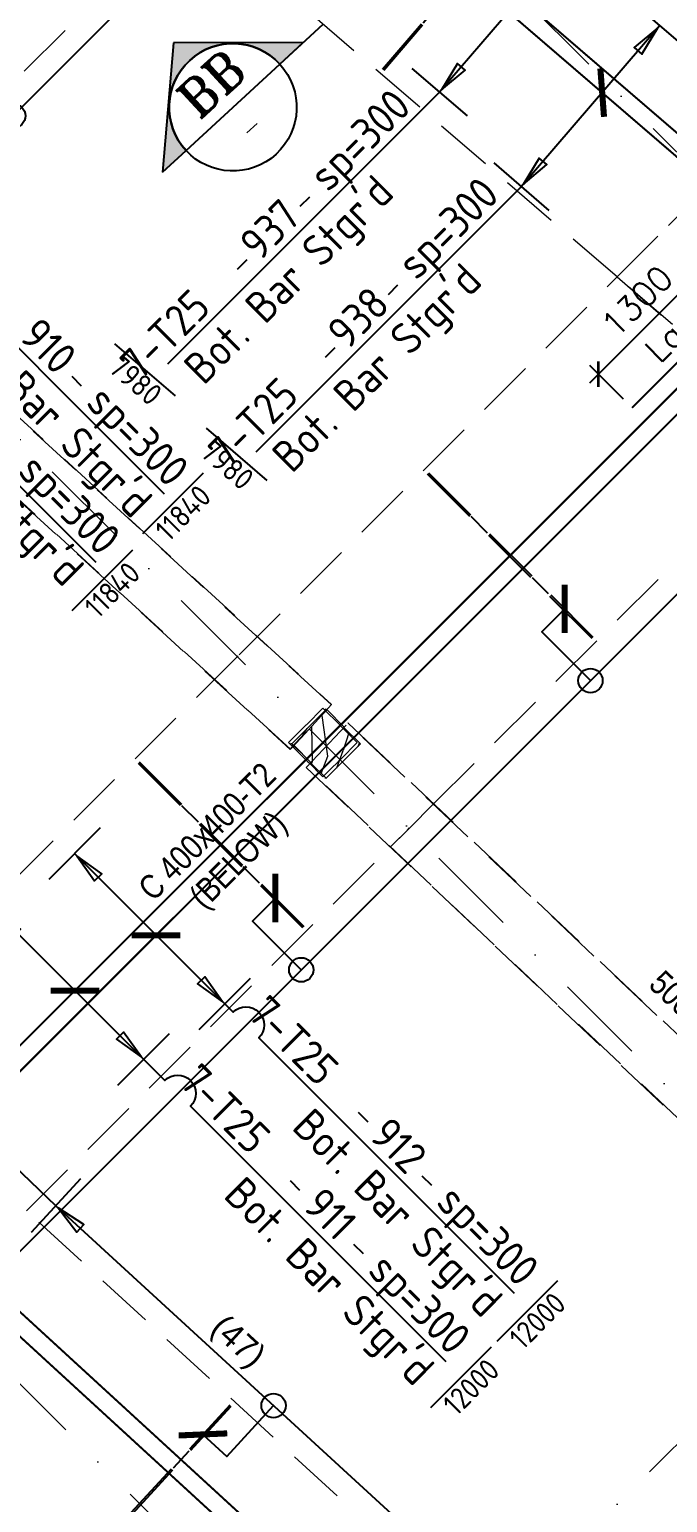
# Model space of a CAD drawing. Extents: x 660761725 to 1323371458, y 2734871439 to 5470067957.
# Drawn here: x 662209749 to 662215005, y 2735048426 to 2735060559 of the extents above; entities that cross this region are included whole.
import ezdxf
from ezdxf.enums import TextEntityAlignment as Align

# ---------------------------------------------------------------- set-up
doc = ezdxf.new("R2010")
doc.units = 0
for name, pattern in [('AXES', [1.95, 1.2, -0.25, 0.25, -0.25]), ('Hidden', [714.375, 476.25, -238.125]), ('sbp_axis_short', [10, 5, -2.5, 0, -2.5])]:
    doc.linetypes.add(name, pattern=pattern)
doc.layers.add('A-DETL', color=5, linetype='Continuous', lineweight=9, true_color=0x0000ff)
for name, color, linetype, lineweight in [('A-FLOR-PATT', 7, 'Continuous', 15), ('S-BEAM', 7, 'Continuous', 15), ('S-BEAM-IDEN', 2, 'Continuous', 9), ('S-COLS-IDEN', 7, 'Continuous', 9), ('S-GRID', 7, 'Continuous', 9)]:
    doc.layers.add(name, color=color, linetype=linetype, lineweight=lineweight)
for name, color, linetype in [('S-AXIS', 20, 'AXES'), ('S-DIMI', 100, 'Continuous'), ('S-RBAR-T12', 151, 'Continuous'), ('S-RBAR-T25', 51, 'Continuous'), ('S-RDIMO', 8, 'Continuous'), ('S-RSYMB', 7, 'Continuous'), ('S-SCEL-INDT', 222, 'Continuous'), ('S-SIMPLETEXT', 7, 'Continuous'), ('S-TXT', 3, 'Continuous')]:
    doc.layers.add(name, color=color, linetype=linetype)
doc.styles.add('Arial Narrow_1', font='ARIALN.TTF', dxfattribs={"height": 199.9999999999998})
doc.styles.add('ARMACAD', font='isocp.shx')
doc.styles.add('ROMANS', font='romans.shx')
doc.styles.add('ROMANT', font='romant')
doc.dimstyles.new('S-DIMI-100', dxfattribs={"dimscale": 100, "dimtxt": 2, "dimasz": 1.5, "dimexe": 1, "dimexo": 1, "dimgap": 1, "dimtad": 1, "dimdec": 0, "dimzin": 12, "dimdsep": 46, "dimtxsty": 'ROMANS', "dimblk": 'ARCHTICK', "dimcen": 0.09, "dimdle": 1, "dimclrd": 8, "dimclre": 8, "dimclrt": 4, "dimadec": 0, "dimazin": 3, "dimtfac": 1, "dimtdec": 0, "dimtix": 1, "dimtmove": 1, "dimatfit": 3, "dimtolj": 1, "dimtzin": 0, "dimarcsym": 0})
pattern_1 = [(74.99999999999999, (0, 0), (-153.3407249233896, 41.08752341002518), [])]

# ---------------------------------------------------------------- blocks, each defined once
blk = doc.blocks.new('I am… All Range.')
at = {"layer": 'S-GRID', "color": 8, "linetype": 'sbp_axis_short', "lineweight": 13, "ltscale": 150}
for p, q in [((662622712.44625, 2734514326.959595), (662688816.0170653, 2734580430.53041)), ((662627061.1529542, 2734509978.252891), (662693164.7237693, 2734576081.823706)), ((662652549.4973798, 2734565594.860479), (662675093.4908426, 2734543051.956323)), ((662638694.7375193, 2734563892.988339), (662667314.0845935, 2734535273.641264)), ((662648660.6112016, 2734561705.974301), (662671204.6017749, 2734539163.067255))]:
    blk.add_line(p, q, dxfattribs=at)
blk = doc.blocks.new('I am… Atomic.')
at = {"layer": 'A-FLOR-PATT', "transparency": 33554600}
h = blk.add_hatch(dxfattribs=at)
h.set_pattern_fill('ANSI31', color=8, scale=50, angle=30, style=0)
h.set_pattern_definition(pattern_1)
edge = h.paths.add_edge_path()
edge.add_line((662389967.6433319, 2734579123.010657), (662390007.8012236, 2734579503.468677))
edge.add_line((662342114.705975, 2734544592.546931), (662390007.8012234, 2734579503.468677))
edge.add_line((662363195.8073889, 2734559608.047176), (662389967.7690635, 2734579123.040917))
edge.add_line((662362417.6524743, 2734559040.823584), (662363719.8899552, 2734559990.06879))
edge.add_line((662346720.4841449, 2734547598.623516), (662362783.6519626, 2734559307.613063))
edge.add_line((662345821.5310795, 2734546943.346041), (662347578.010761, 2734548223.703842))
edge.add_line((662342292.6126368, 2734544370.997322), (662346307.4227723, 2734547297.529027))
edge.add_line((662325865.2845687, 2734528370.671522), (662342114.6925843, 2734544592.5523))
edge.add_line((662340490.7204528, 2734542572.157625), (662342149.9785906, 2734544228.604904))
edge.add_line((662339422.0417168, 2734541505.28928), (662341320.3495216, 2734543400.381265))
edge.add_line((662336597.6306283, 2734538685.662872), (662340136.8031961, 2734542218.839921))
edge.add_line((662332705.8949801, 2734534800.520002), (662336243.7133716, 2734538332.345168))
edge.add_line((662332253.0745114, 2734534348.466631), (662332782.9359009, 2734534877.430412))
edge.add_line((662326312.3910785, 2734528417.846987), (662332351.9776915, 2734534447.202265))
edge.add_line((662325865.2845687, 2734528370.671522), (662326312.3910785, 2734528417.846987))
h = blk.add_hatch(dxfattribs=at)
h.set_pattern_fill('ANSI31', color=8, scale=50, angle=30, style=0)
h.set_pattern_definition(pattern_1)
edge = h.paths.add_edge_path()
edge.add_line((662389967.6433319, 2734579123.010657), (662390007.8012236, 2734579503.468677))
edge.add_line((662390178.8400514, 2734578972.951882), (662393574.2351673, 2734576558.543434))
edge.add_line((662390389.9110394, 2734578822.862847), (662389967.7690635, 2734579123.040917))
edge.add_line((662401600.1085552, 2734571260.373601), (662390007.8012234, 2734579503.468677))
edge.add_line((662401045.2346829, 2734570742.112331), (662400996.5411683, 2734571280.666277))
edge.add_line((662400996.5411683, 2734571280.666277), (662391834.41239, 2734577795.702194))
edge.add_line((662401631.7932035, 2734570909.939), (662401600.1085552, 2734571260.373601))
edge.add_line((662398386.0115408, 2734568087.393885), (662401045.2346829, 2734570742.112331))
edge.add_line((662378065.801715, 2734545768.423274), (662383150.2610395, 2734551353.010825))
edge.add_line((662383150.2610395, 2734551353.010825), (662388234.7203641, 2734556937.598375))
edge.add_line((662388234.7203641, 2734556937.598375), (662393319.1796887, 2734562522.185926))
edge.add_line((662393319.1796887, 2734562522.185926), (662398403.6390133, 2734568106.773477))
edge.add_line((662377177.0145457, 2734544792.211362), (662378389.7704264, 2734546124.258873))
edge.add_line((662345219.5168241, 2734509691.243385), (662350637.7770958, 2734515642.46591))
edge.add_line((662350637.7770958, 2734515642.46591), (662356056.0373675, 2734521593.688435))
edge.add_line((662356056.0373675, 2734521593.688435), (662361474.2976393, 2734527544.91096))
edge.add_line((662361474.2976393, 2734527544.91096), (662366892.5579109, 2734533496.133485))
edge.add_line((662366892.5579109, 2734533496.133485), (662372310.8181826, 2734539447.35601))
edge.add_line((662372310.8181826, 2734539447.35601), (662377729.0784543, 2734545398.578536))
edge.add_line((662345267.5598451, 2734509156.384884), (662400082.3408674, 2734569362.972085))
edge.add_line((662401418.6805061, 2734570690.601139), (662400941.3227103, 2734570214.051982))
edge.add_line((662400082.3408674, 2734569362.972085), (662401631.7932035, 2734570909.939))
h = blk.add_hatch(dxfattribs=at)
h.set_pattern_fill('ANSI31', color=8, scale=50, angle=30, style=0)
h.set_pattern_definition(pattern_1)
edge = h.paths.add_edge_path()
edge.add_line((662345468.2720397, 2734510142.524049), (662345661.1307589, 2734509588.669044))
edge.add_line((662345219.5168241, 2734509691.243385), (662350637.7770958, 2734515642.46591))
edge.add_line((662350637.7770958, 2734515642.46591), (662356056.0373675, 2734521593.688435))
edge.add_line((662356056.0373675, 2734521593.688435), (662361474.2976393, 2734527544.91096))
edge.add_line((662361474.2976393, 2734527544.91096), (662366892.5579109, 2734533496.133485))
edge.add_line((662366892.5579109, 2734533496.133485), (662372310.8181826, 2734539447.35601))
edge.add_line((662372310.8181826, 2734539447.35601), (662377729.0784543, 2734545398.578536))
edge.add_line((662345267.5598451, 2734509156.384884), (662400082.3408674, 2734569362.972085))
h = blk.add_hatch(dxfattribs=at)
h.set_pattern_fill('ANSI31', color=8, scale=50, angle=30, style=0)
h.set_pattern_definition(pattern_1)
edge = h.paths.add_edge_path()
edge.add_line((662371926.8533133, 2734550966.182778), (662372065.7639297, 2734550827.036373))
edge.add_line((662372474.407901, 2734550978.925), (662372338.192333, 2734551115.137327))
edge.add_line((662372191.5936273, 2734550696.142808), (662372474.407901, 2734550978.925))
edge.add_line((662372063.3210325, 2734550824.412352), (662372191.5936273, 2734550696.142808))
edge.add_line((662372340.6352302, 2734551117.761348), (662372200.1315907, 2734551258.503481))
edge.add_line((662372191.2792495, 2734551262.050243), (662371908.4532987, 2734550979.27273))
edge.add_line((662371908.4532987, 2734550979.27273), (662371924.2957666, 2734550963.430622))
edge.add_line((662372195.093523, 2734551258.236056), (662372191.2792495, 2734551262.050243))
edge.add_line((662372196.6414944, 2734551259.901816), (662372200.1315907, 2734551258.503481))
at = {"layer": 'S-BEAM', "lineweight": 5}
blk.add_hatch(color=8, dxfattribs=at).paths.add_polyline_path([(662371899.9704006, 2734550943.067712), (662371903.0676237, 2734550940.222703), (662372018.2211616, 2734551065.585221), (662372015.1426367, 2734551068.450587)])
at = {"layer": 'A-DETL', "color": 8, "linetype": 'Hidden', "lineweight": 9}
for p, q in [((662372234.2539611, 2734551300.868278), (662363186.6305295, 2734559611.723959)), ((662363195.8073889, 2734559608.047176), (662372236.6545292, 2734551303.448162)), ((662362774.8606566, 2734559311.135371), (662371896.0618048, 2734550932.693568)), ((662371898.3623265, 2734550935.165932), (662362783.6519626, 2734559307.613063)), ((662372191.2792495, 2734551262.050243), (662371908.4532987, 2734550979.27273)), ((662372236.6545292, 2734551303.448162), (662372018.2032822, 2734551065.630939)), ((662372200.1315907, 2734551258.503481), (662372142.4836847, 2734551200.85562)), ((662372179.5217801, 2734551266.760969), (662372191.2792495, 2734551262.050243)), ((662372195.093523, 2734551258.236056), (662372191.2792495, 2734551262.050243)), ((662372196.6414944, 2734551259.901816), (662372200.1315907, 2734551258.503481)), ((662372340.6352302, 2734551117.761348), (662372200.1315907, 2734551258.503481)), ((662372234.2539611, 2734551300.868278), (662372236.6545292, 2734551303.448162)), ((662372028.8346336, 2734550787.97891), (662372372.3963819, 2734551151.358075)), ((662372372.3963819, 2734551151.358075), (662372369.9076654, 2734551148.681896)), ((662378030.5586636, 2734545796.742826), (662372369.9076654, 2734551148.681896)), ((662372372.3963819, 2734551151.358075), (662378065.801715, 2734545768.423274)), ((662372474.407901, 2734550978.925), (662372338.192333, 2734551115.137327)), ((662371898.3623265, 2734550935.165932), (662371896.0618048, 2734550932.693568)), ((662371896.1512362, 2734550932.790927), (662371898.316561, 2734550935.14822)), ((662371896.3878713, 2734550984.106842), (662371908.4532987, 2734550979.27273)), ((662371903.0206445, 2734550940.237216), (662371898.3623265, 2734550935.165932)), ((662371908.4532987, 2734550979.27273), (662371924.2957666, 2734550963.430622)), ((662371926.8533133, 2734550966.182778), (662372065.7639297, 2734550827.036373)), ((662372191.5936273, 2734550696.142808), (662372474.407901, 2734550978.925)), ((662372474.407901, 2734550978.925), (662372462.6443737, 2734550983.638153)), ((662372026.4536644, 2734550785.418594), (662372028.8346336, 2734550787.97891)), ((662372028.8286595, 2734550787.930572), (662372026.4536644, 2734550785.418594)), ((662372026.4536644, 2734550785.418594), (662377695.3699126, 2734545425.665033)), ((662377729.0784543, 2734545398.578536), (662372028.8346336, 2734550787.97891)), ((662372063.3210325, 2734550824.412352), (662372191.5936273, 2734550696.142808)), ((662372179.5104647, 2734550700.984025), (662372191.5936273, 2734550696.142808))]:
    blk.add_line(p, q, dxfattribs=at)
at = {"layer": 'S-BEAM', "color": 8, "lineweight": 13}
for p, q in [((662372015.1426367, 2734551068.450587), (662371899.9704006, 2734550943.067712)), ((662371903.0676237, 2734550940.222703), (662372018.2211616, 2734551065.585221)), ((662372018.2211616, 2734551065.585221), (662372015.1426367, 2734551068.450587)), ((662371903.0335582, 2734550940.186093), (662371899.9363295, 2734550943.031096)), ((662371903.0676237, 2734550940.222703), (662371899.9704006, 2734550943.067712))]:
    blk.add_line(p, q, dxfattribs=at)
at = {"layer": 'S-BEAM-IDEN', "color": 8, "insert": (662374974.9249395, 2734549129.078041), "char_height": 199.9999999999999, "width": 1539.239999999999, "attachment_point": 1, "rotation": 316.6069394098365, "style": 'Arial Narrow_1'}
blk.add_mtext('500x600-T1', dxfattribs=at)
at = {"layer": 'S-COLS-IDEN', "color": 8, "char_height": 199.9999999999998, "attachment_point": 1, "rotation": 44.99999999999995, "style": 'Arial Narrow_1'}
for s, insert, width in [('C 400x400-T2', (662370625.8973659, 2734549815.668537), 1819.830624999998), ('(BELOW)', (662371046.8468715, 2734549750.187503), 1218.564999999999)]:
    blk.add_mtext(s, dxfattribs=dict(at, insert=insert, width=width))
blk = doc.blocks.new('I am… Domination.')
at = {"layer": 'S-RDIMO', "color": 9, "linetype": 'Hidden', "lineweight": 9}
for p, q in [((662371051.4272072, 2734557866.025673), (662367986.7881278, 2734554801.386594)), ((662374586.8444908, 2734554825.211025), (662371051.4272072, 2734557866.025673)), ((662375348.4706345, 2734555586.97622), (662371459.5806345, 2734551697.37622)), ((662374586.8444908, 2734554825.211025), (662375317.5728953, 2734555556.072839)), ((662375043.3919421, 2734554432.534272), (662374586.8444908, 2734554825.211025)), ((662374586.8444908, 2734554825.211025), (662375043.3919421, 2734554432.534272)), ((662373072.6711861, 2734550482.075944), (662376094.9788437, 2734553504.935389)), ((662371459.7096415, 2734551697.505227), (662367570.6796415, 2734547809.185226)), ((662371393.2117946, 2734551631.01952), (662371269.0316995, 2734551506.862096)), ((662371459.5806345, 2734551697.376243), (662371393.2117946, 2734551631.01952)), ((662371459.709618, 2734551697.505227), (662371465.5423905, 2734551703.339064)), ((662371464.527476, 2734551702.322182), (662371459.7096415, 2734551697.505227)), ((662371464.527476, 2734551702.322182), (662371459.7096415, 2734551697.505227)), ((662372165.0225022, 2734551272.998089), (662372029.3854641, 2734551137.361052)), ((662372308.2368668, 2734551129.783725), (662372165.0225022, 2734551272.998089)), ((662372024.5421969, 2734551132.517784), (662371978.4040389, 2734551086.379626)), ((662372029.3854641, 2734551137.361052), (662372024.5680693, 2734551132.543657)), ((662372301.7117053, 2734551136.308887), (662372308.2368668, 2734551129.783725)), ((662372318.6679983, 2734551119.352593), (662372301.7117053, 2734551136.308887)), ((662372318.6679983, 2734551119.352593), (662372325.1937625, 2734551112.826829)), ((662371978.4040389, 2734551086.379626), (662371882.1797897, 2734550990.155377)), ((662372447.8652147, 2734550990.155377), (662372325.1937625, 2734551112.826829)), ((662371882.1797897, 2734550990.155377), (662372018.2502942, 2734550854.084873)), ((662372312.2023556, 2734550854.492518), (662372447.8652147, 2734550990.155377)), ((662372018.3284941, 2734550854.006673), (662372031.103918, 2734550841.231249)), ((662372031.2167306, 2734550841.118436), (662372043.9872819, 2734550828.347885)), ((662372043.9872819, 2734550828.347885), (662372050.2858459, 2734550822.049321)), ((662372050.2858459, 2734550822.049321), (662372156.9922459, 2734550715.342921)), ((662372165.2053506, 2734550707.495513), (662372247.3724332, 2734550789.662596)), ((662372247.3724332, 2734550789.662596), (662372273.242599, 2734550815.532762)), ((662372273.6122594, 2734550815.902422), (662372307.3849609, 2734550849.675123)), ((662372307.4107265, 2734550849.700889), (662372312.2023556, 2734550854.492518)), ((662372156.9922459, 2734550715.342921), (662372165.0225022, 2734550707.312665)), ((662372156.9922459, 2734550715.342921), (662372165.0225022, 2734550707.312665)), ((662372165.0225022, 2734550707.312665), (662372156.9922459, 2734550715.342921)), ((662372165.0225022, 2734550707.312665), (662372156.9922459, 2734550715.342921)), ((662372165.0225022, 2734550707.312665), (662372156.9922459, 2734550715.342921)), ((662372156.9922459, 2734550715.342921), (662372165.0225022, 2734550707.312665)), ((662372879.8850325, 2734550289.254593), (662373072.6711861, 2734550482.075944)), ((662372860.5717402, 2734550269.942626), (662372718.9828213, 2734550128.379557)), ((662372744.5524119, 2734550153.944479), (662372860.5717402, 2734550269.942626)), ((662372860.5717402, 2734550269.942626), (662372878.6119279, 2734550287.97952)), ((662372873.7940934, 2734550283.162566), (662372860.5717402, 2734550269.942626)), ((662372873.7940934, 2734550283.162566), (662372878.6119279, 2734550287.97952)), ((662372879.8850325, 2734550289.254593), (662372873.9232767, 2734550283.291749)), ((662372718.9828213, 2734550128.379557), (662372744.3890547, 2734550153.781152)), ((662369723.5367702, 2734547133.480369), (662372718.9828213, 2734550128.379557)), ((662374914.0654697, 2734542370.519825), (662369723.5367702, 2734547133.480369))]:
    blk.add_line(p, q, dxfattribs=at)
blk = doc.blocks.new('_ARCHTICK')
at = {"color": 0, "linetype": 'ByBlock', "const_width": 0.15}
blk.add_lwpolyline([(-0.5, -0.5), (0.5, 0.5)], dxfattribs=at)
blk = doc.blocks.new('*D711')
at = {"layer": 'S-DIMI', "color": 8, "lineweight": -2, "transparency": 16777216}
for p, q in [((662214364.2378317, 2735057649.627625), (662215424.8688444, 2735058710.329083)), ((662215561.1248591, 2735058432.665457), (662215283.4474883, 2735058710.324387)), ((662214641.9105064, 2735057513.390052), (662214364.2331355, 2735057791.048981))]:
    blk.add_line(p, q, dxfattribs=at)
at = {"layer": 'S-DIMI', "color": 8, "lineweight": -2, "transparency": 16777216, "xscale": 150, "yscale": 150, "zscale": 150}
for p, rotation in [((662215354.1605145, 2735058639.616056), 45.00190267468847), ((662214434.9461616, 2735057720.340652), 225.0019026746884)]:
    blk.add_blockref('_ARCHTICK', p, dxfattribs=dict(at, rotation=rotation))
at = {"layer": 'S-DIMI', "color": 4, "transparency": 16777216, "char_height": 200, "attachment_point": 5, "rotation": 45.00190267468847, "style": 'ROMANS'}
for s, insert in [('\\A1;1300', (662214753.1272856, 2735058321.395014)), ('\\A1;Lap', (662215059.5503994, 2735058014.99225))]:
    blk.add_mtext(s, dxfattribs=dict(at, insert=insert))
blk = doc.blocks.new('cadf_10')
at = {"color": 1}
for p, q in [((-4.158496580606208, 1.201089783226742), (-5.644468778018359, 1.201089783226742)), ((4.158496580606207, 1.201089783226742), (5.644468778018359, 1.201089783226742))]:
    blk.add_line(p, q, dxfattribs=at)
at = {"style": 'ARMACAD'}
for tag, p in [('$COM1', (-10.93526643674234, 2.542619974829577)), ('$COM2', (-9.757982686735758, -5.302973364669228))]:
    blk.add_attdef(tag, text='', height=3.5, dxfattribs=at).set_placement(p, align=Align.BOTTOM_RIGHT)
at = {"color": 1, "style": 'ARMACAD'}
blk.add_attdef('$NUM', text='', height=3.5, dxfattribs=at).set_placement((0, 0), align=Align.CENTER)
blk = doc.blocks.new('CADF_02')
at = {"color": 0}
blk.add_lwpolyline([(0, 0), (2.5, -0.4166666679084301), (2.5, 0.4166666679084301)], close=True, dxfattribs=at)
blk = doc.blocks.new('cadf_03')
at = {"color": 8}
blk.add_lwpolyline([(-3.725290298461914e-09, 2.99999999627471), (3.725290298461914e-09, -3.000000007450581)], dxfattribs=at)
blk.add_blockref('CADF_02', (0.2513523101806641, 0), dxfattribs=at)
blk = doc.blocks.new('cadf_04')
at = {"color": 8, "const_width": 0.5000000000000002}
blk.add_lwpolyline([(1.414213560521603, 1.414213564246893), (-1.414213556796312, -1.414213556796312)], dxfattribs=at)
blk = doc.blocks.new('*U935', base_point=(662208281.9913783, 2735054044.444433))
at = {"layer": 'S-RSYMB'}
blk.add_lwpolyline([(662208281.9913783, 2735053856.931979), (662208656.9913778, 2735054231.956886)], dxfattribs=at)
at = {"layer": 'S-RSYMB', "style": 'ARMACAD'}
blk.add_attdef('D0', text='', height=134.9999998139997, rotation=45.00190268928483, dxfattribs=at).set_placement((662208530.4813632, 2735053983.458498), align=Align.MIDDLE_CENTER)
blk = doc.blocks.new('*U936', base_point=(662208844.9656286, 2735054607.416626))
at = {"layer": 'S-RSYMB'}
blk.add_lwpolyline([(662208844.9656286, 2735054419.904173), (662209219.9656281, 2735054794.92908)], dxfattribs=at)
at = {"layer": 'S-RSYMB', "style": 'ARMACAD'}
blk.add_attdef('D0', text='', height=134.9999998139997, rotation=45.00190269254797, dxfattribs=at).set_placement((662209093.4556135, 2735054546.430692), align=Align.MIDDLE_CENTER)
blk = doc.blocks.new('*U947', base_point=(662212667.7048523, 2735048862.759686))
at = {"layer": 'S-RSYMB'}
blk.add_lwpolyline([(662212667.7048523, 2735048675.263574), (662213042.7048519, 2735049050.255798)], dxfattribs=at)
at = {"layer": 'S-RSYMB', "style": 'ARMACAD'}
blk.add_attdef('D0', text='', height=134.9999998139997, rotation=44.99940605847645, dxfattribs=at).set_placement((662212916.1921797, 2735048801.771094), align=Align.MIDDLE_CENTER)
blk = doc.blocks.new('*U948', base_point=(662213230.3223505, 2735049425.327942))
at = {"layer": 'S-RSYMB'}
blk.add_lwpolyline([(662213230.3223505, 2735049237.83183), (662213605.32235, 2735049612.824054)], dxfattribs=at)
at = {"layer": 'S-RSYMB', "style": 'ARMACAD'}
blk.add_attdef('D0', text='', height=134.9999998139997, rotation=44.99940605847648, dxfattribs=at).set_placement((662213478.8096778, 2735049364.33935), align=Align.MIDDLE_CENTER)
blk = doc.blocks.new('*U977')
at = {"layer": 'S-RBAR-T12'}
for p, q in [((531273.8280999812, -146808.6436227842), (531273.8280999812, -146317.7172823972)), ((531287.8280999812, -146808.6436227842), (531287.8280999812, -146317.7172823972)), ((531273.8231597098, -147520.9570688887), (531273.8231597098, -147030.0307285018)), ((531287.8231597098, -147520.9570688887), (531287.8231597098, -147030.0307285018)), ((531273.8179631385, -148233.2705906912), (531273.8179631385, -147742.3442503042)), ((531287.8179631385, -148233.2705906912), (531287.8179631385, -147742.3442503042))]:
    blk.add_line(p, q, dxfattribs=at)
at = {"layer": 'S-RDIMO'}
for points in [[(531273.8280999812, -146647.1694415276), (531541.567813102, -146647.1694415276), (531541.567813102, -146079.165629837)], [(531280.8280999812, -146827.3762484272), (531280.8178479823, -147016.6528988311)], [(531280.8231597098, -147537.3368043111), (531280.8231597098, -147728.7107175896)]]:
    blk.add_lwpolyline(points, dxfattribs=at)
blk.add_circle((531541.567813102, -146079.165629837), 100, dxfattribs=at)
at = {"layer": 'S-RDIMO', "xscale": -100, "yscale": 100, "zscale": 100, "rotation": 90}
blk.add_blockref('cadf_04', (531273.8280999812, -146647.1694415276), dxfattribs=at)
blk = doc.blocks.new('*U994', base_point=(662209830.7968792, 2735058837.35515))
at = {"layer": 'S-RSYMB'}
blk.add_lwpolyline([(662209830.7968792, 2735059052.380309), (662210330.7968792, 2735058622.329992)], dxfattribs=at)
at = {"layer": 'S-RSYMB', "style": 'ARMACAD'}
blk.add_attdef('D0', text='', height=180, rotation=319.3011546114935, dxfattribs=at).set_placement((662210005.8073196, 2735058750.168191), align=Align.MIDDLE_CENTER)
blk = doc.blocks.new('*U995', base_point=(662211419.0592957, 2735056988.991481))
at = {"layer": 'S-RSYMB'}
blk.add_lwpolyline([(662211419.0592957, 2735057204.01664), (662211919.0592957, 2735056773.966322)], dxfattribs=at)
at = {"layer": 'S-RSYMB', "style": 'ARMACAD'}
blk.add_attdef('D0', text='', height=180, rotation=319.3011546136519, dxfattribs=at).set_placement((662211594.0697361, 2735056901.804522), align=Align.MIDDLE_CENTER)
blk = doc.blocks.new('*U1143')
at = {"layer": 'S-SCEL-INDT'}
h = blk.add_hatch(color=256, dxfattribs=at)
edge = h.paths.add_edge_path()
edge.add_line((7.000001906104444, 2.263283386128023e-05), (10.50000190576247, 3.394924715394154e-05))
edge.add_line((10.50000190576247, 3.394924715394154e-05), (-2.921335544670001e-05, 9.624999999075953))
edge.add_line((-2.921335544670001e-05, 9.624999999075953), (-10.49999809220753, -3.394923260202631e-05))
edge.add_line((-10.49999809220753, -3.394923260202631e-05), (-6.999998092549504, -2.263281203340739e-05))
edge.add_arc((1.90677747013979e-06, 1.091277068709939e-11), 6.999999999363562, 0.00018525217620890544, 180.0001852521762, ccw=False)
at = {"layer": 'S-SCEL-INDT', "color": 2, "linetype": 'Continuous'}
blk.add_line((-6.999999999228748, 4.272327350918204e-05), (6.999999999228748, -4.272327350918204e-05), dxfattribs=at)
at = {"layer": 'S-SCEL-INDT'}
blk.add_line((13.40845287412958, 4.901550710201263e-05), (7.000001906104444, 2.263283386128023e-05), dxfattribs=at)
blk.add_lwpolyline([(7.000001906104444, 2.263283386128023e-05), (10.50000190576247, 3.394924715394154e-05), (-2.921335544670001e-05, 9.624999999075953), (-10.49999809220753, -3.394923260202631e-05), (-6.999998092549504, -2.263281203340739e-05, -0.9999999999999999)], format="xyb", close=True, dxfattribs=at)
for centre, radius in [((0, 0), 6.999999999370188), ((0, -1.906788384076208e-06), 6.99999999936)]:
    blk.add_circle(centre, radius, dxfattribs=at)
at = {"layer": 'S-SCEL-INDT', "linetype": 'Continuous', "style": 'ROMANT', "flags": 8}
for rotation, p in [(359.9998251523294, (-9.533905540592968e-07, 3.499999999687137)), (0.0001748476705820678, (9.533905540592968e-07, 3.499943417606119))]:
    blk.add_attdef('01', text='', height=4, rotation=rotation, dxfattribs=at).set_placement(p, align=Align.MIDDLE_CENTER)
at = {"layer": 'S-SCEL-INDT', "color": 3, "linetype": 'Continuous', "style": 'ROMANS', "flags": 8}
for rotation, p in [(359.9998251523294, (0, -2.974065839854546)), (0.0001748476705820678, (0, -2.97412474701559))]:
    blk.add_attdef('-', text='', height=2, rotation=rotation, dxfattribs=at).set_placement(p, align=Align.MIDDLE_CENTER)
blk = doc.blocks.new('Fischl von Luftschloss Narfidort')
at = {"layer": 'S-TXT', "color": 134}
ref = blk.add_blockref('*U1143', (662065147.9152193, 2735059918.254736), dxfattribs=dict(at, xscale=75.00000015764475, yscale=75, zscale=75.00000000000003, rotation=42.6238923469754))
ref.add_attrib('-', '-', dxfattribs={"layer": 'S-SCEL-INDT', "color": 3, "linetype": 'Continuous', "height": 150, "rotation": 42.62406644118765, "style": 'ROMANS', "oblique": 359.9999999999993, "width": 1.00000000210193}).set_placement((662065298.9671926, 2735059754.124368), align=Align.MIDDLE_CENTER)
ref.add_attrib('01', 'BB', dxfattribs={"layer": 'S-SCEL-INDT', "linetype": 'Continuous', "height": 299.9999999999999, "rotation": 42.62406644118765, "style": 'ROMANT', "oblique": 359.9999999999993, "width": 1.00000000210193}).set_placement((662064970.1576433, 2735060111.403038), align=Align.MIDDLE_CENTER)

msp = doc.modelspace()

# ---------------------------------------------------------------- linework, layer by layer
at = {"layer": 'S-RBAR-T25', "const_width": 16}
for points in [[(662214712.531, 2735057442.786384), (662223197.9003335, 2735065927.979796)], [(662209937.2181233, 2735064132.221483), (662215986.8215313, 2735058928.953753)], [(662211276.4285002, 2735062782.5151), (662217325.1072571, 2735057580.042664)], [(662208702.0565981, 2735051008.176922), (662217187.4259326, 2735059493.370336)], [(662207252.4748986, 2735049770.755111), (662215737.8442327, 2735058255.948524)]]:
    msp.add_lwpolyline(points, dxfattribs=at)
for points in [[(662207347.6606046, 2735052128.648826), (662214698.5621014, 2735045383.275551, 0.4142135623730951), (662214825.3708242, 2735045388.722824), (662214977.8332585, 2735045554.871722)], [(662208642.7087052, 2735050736.697455), (662214597.5782113, 2735045272.358473, 0.4142135623730951), (662214724.3869342, 2735045277.805746), (662214876.8493685, 2735045443.954643)]]:
    msp.add_lwpolyline(points, format="xyb", dxfattribs=at)
at = {"layer": 'S-RDIMO'}
for p, q in [((662227675.5780106, 2735077910.360334), (662194246.0938246, 2735044478.655753)), ((662214267.1606792, 2735061369.326276), (662213125.6891674, 2735060042.189117)), ((662214941.6556777, 2735060591.342011), (662213800.1841658, 2735059264.204853)), ((662210120.4438962, 2735053770.910251), (662211358.2168528, 2735052533.111631)), ((662209451.74969, 2735053314.41909), (662210689.5229726, 2735052076.620145)), ((662208378.4858285, 2735052386.571739), (662209966.2123276, 2735050870.374758)), ((662209966.2123276, 2735050870.374758), (662214949.3269765, 2735046297.742599))]:
    msp.add_line(p, q, dxfattribs=at)
for points in [[(662229150.041131, 2735069977.496277), (662198952.6347035, 2735039778.08413)], [(662213125.6891685, 2735060042.189116), (662210887.2487143, 2735057803.600094)], [(662213800.1841658, 2735059264.204853), (662211613.5107273, 2735057077.386281)]]:
    msp.add_lwpolyline(points, dxfattribs=at)
for points in [[(662208506.3546932, 2735059086.500113), (662208573.6010076, 2735059019.253652, -1), (662208785.7328106, 2735058807.121386), (662210858.5607064, 2735056734.28897)], [(662207837.3634919, 2735058629.545258), (662208010.6465541, 2735058456.261807, -1), (662208222.7783505, 2735058244.129535), (662210295.5864561, 2735056171.316777)], [(662211358.2168528, 2735052533.111631), (662211426.4556073, 2735052464.872628, -1), (662211638.587254, 2735052252.740206), (662213742.0691793, 2735050149.250594)], [(662210689.5229726, 2735052076.620145), (662210863.8814135, 2735051902.261067, -1), (662211076.0130602, 2735051690.128645), (662213179.4516811, 2735049586.682338)]]:
    msp.add_lwpolyline(points, format="xyb", dxfattribs=at)

# ---------------------------------------------------------------- block references
at = {"layer": 'S-AXIS'}
for name, p in [('I am… All Range.', (-447209.0655677319, 503695.4297404289)), ('I am… Atomic.', (-159998.4460368156, 503695.4297404289)), ('I am… Domination.', (-159998.4460366964, 503695.4297404289)), ('Fischl von Luftschloss Narfidort', (146277.1164488792, 0))]:
    msp.add_blockref(name, p, dxfattribs=at)
at = {"layer": 'S-DIMI'}
for p, rotation in [((661906488.7145412, 2735519020.876338), 319.3067569466608), ((662688730.3131518, 2735332473.836711), 225.0075101404571), ((662693510.9082779, 2735327775.274329), 225.0019077205765), ((662691128.7942204, 2735325393.002176), 225.0019077205764), ((661918838.3778163, 2735516207.128852), 317.4653232955147)]:
    msp.add_blockref('*U977', p, dxfattribs=dict(at, rotation=rotation))
at = {"layer": 'S-RDIMO'}
for name, p, xscale, yscale, zscale, rotation in [('cadf_03', (662214941.6556777, 2735060591.342011), 100, 100, 100, 229.3011546133768), ('cadf_03', (662213125.6891674, 2735060042.189117), 100.0000000000001, 100.0000000000001, 100.0000000000001, 49.30115462355403), ('cadf_04', (662214466.417204, 2735060038.803792), 100, 100, 100, 229.3011546222513), ('cadf_03', (662213800.1841658, 2735059264.204853), 100, 100, 100, 49.30115461337674), ('cadf_03', (662210120.4438962, 2735053770.910251), 99.99999989552542, 100, 100, 314.9994060951009), ('cadf_03', (662209451.74969, 2735053314.41909), 99.99999989552542, 100, 100, 314.9994060951009), ('cadf_04', (662210792.4613198, 2735053098.869656), 99.99999989552542, 100, 100, 314.9994060951009), ('cadf_04', (662210123.7674396, 2735052642.37817), 99.99999989552542, 100, 100, 314.9994060951009), ('cadf_03', (662211358.2168528, 2735052533.111631), 99.99999989552542, 100, 100, 134.9994060951009), ('cadf_03', (662210689.5229726, 2735052076.620145), 99.99999989552542, 100, 100, 134.9994060951009), ('cadf_03', (662209966.2123276, 2735050870.374758), 100, 100, 100, 317.4597202601289)]:
    msp.add_blockref(name, p, dxfattribs=dict(at, xscale=xscale, yscale=yscale, zscale=zscale, rotation=rotation))
at = {"layer": 'S-RSYMB'}
for name, p in [('*U994', (662210448.7614433, 2735057756.161283)), ('*U995', (662211204.7209554, 2735057059.646941))]:
    msp.add_blockref(name, p, dxfattribs=at).add_auto_attribs({'D0': '7980'})
at = {"layer": 'S-RSYMB', "xscale": 1.333000004291534, "yscale": 1.33299994468689, "zscale": 1.333}
for name, p, values in [('*U936', (662210683.3855855, 2735056658.146695), {'D0': '11840'}), ('*U935', (662210100.3300378, 2735056024.117435), {'D0': '11840'}), ('*U948', (662213602.0578176, 2735050004.531672), {'D0': '12000'}), ('*U947', (662213055.7286881, 2735049458.281698), {'D0': '12000'})]:
    msp.add_blockref(name, p, dxfattribs=at).add_auto_attribs(values)
at = {"layer": 'S-SIMPLETEXT'}
ref = msp.add_blockref('cadf_10', (662211822.7899671, 2735058818.755593), dxfattribs=dict(at, xscale=75.00000002213115, yscale=75, zscale=75, rotation=45.0019013456975))
ref.add_attrib('$NUM', '937', dxfattribs={"color": 1, "height": 262.5, "rotation": 45.0019028911715, "style": 'ARMACAD', "flags": 2}).set_placement((662211822.7899671, 2735058818.755593), align=Align.CENTER)
ref.add_attrib('$COM1', '7-T25         sp=300', dxfattribs={"height": 262.5, "rotation": 45.0019028911715, "style": 'ARMACAD', "flags": 2}).set_placement((662212908.3468217, 2735059904.384497), align=Align.RIGHT)
ref = msp.add_blockref('cadf_10', (662212549.05198, 2735058092.54178), dxfattribs=dict(at, xscale=75.00000002213115, yscale=75, zscale=75, rotation=45.0019013456975))
ref.add_attrib('$NUM', '938', dxfattribs={"color": 1, "height": 262.5, "rotation": 45.0019028911715, "style": 'ARMACAD', "flags": 2}).set_placement((662212549.05198, 2735058092.54178), align=Align.CENTER)
ref.add_attrib('$COM1', '7-T25         sp=300', dxfattribs={"height": 262.5, "rotation": 45.0019028911715, "style": 'ARMACAD', "flags": 2}).set_placement((662213634.6088345, 2735059178.170685), align=Align.RIGHT)
ref = msp.add_blockref('cadf_10', (662209812.7446389, 2735057859.658517), dxfattribs=dict(at, xscale=74.99999989666652, yscale=75, zscale=75, rotation=314.9998953570831))
ref.add_attrib('$NUM', '910', dxfattribs={"color": 1, "height": 262.5, "rotation": 314.9998969669697, "style": 'ARMACAD', "flags": 2}).set_placement((662209812.7446389, 2735057859.658517), align=Align.CENTER)
ref.add_attrib('$COM1', '7-T25         sp=300', dxfattribs={"height": 262.5, "rotation": 314.9998969669697, "style": 'ARMACAD', "flags": 2}).set_placement((662210898.3355355, 2735056774.063654), align=Align.RIGHT)
ref = msp.add_blockref('cadf_10', (662209249.7703886, 2735057296.686324), dxfattribs=dict(at, xscale=74.99999989666652, yscale=75, zscale=75, rotation=314.9998953570831))
ref.add_attrib('$NUM', '909', dxfattribs={"color": 1, "height": 262.5, "rotation": 314.9998969669697, "style": 'ARMACAD', "flags": 2}).set_placement((662209249.7703886, 2735057296.686324), align=Align.CENTER)
ref.add_attrib('$COM1', '7-T25         sp=300', dxfattribs={"height": 262.5, "rotation": 314.9998969669697, "style": 'ARMACAD', "flags": 2}).set_placement((662210335.3612852, 2735056211.091461), align=Align.RIGHT)
ref = msp.add_blockref('cadf_10', (662212696.2531117, 2735051274.620142), dxfattribs=dict(at, xscale=74.99999989666651, yscale=75, zscale=75, rotation=314.9998953570831))
ref.add_attrib('$NUM', '912', dxfattribs={"color": 1, "height": 262.5, "rotation": 314.9998969669697, "style": 'ARMACAD', "flags": 2}).set_placement((662212696.2531117, 2735051274.620142), align=Align.CENTER)
ref.add_attrib('$COM1', '7-T25         sp=300', dxfattribs={"height": 262.5, "rotation": 314.9998969669697, "style": 'ARMACAD', "flags": 2}).set_placement((662213781.8440084, 2735050189.025278), align=Align.RIGHT)
ref = msp.add_blockref('cadf_10', (662212133.6356137, 2735050712.051886), dxfattribs=dict(at, xscale=74.99999989666651, yscale=75, zscale=75, rotation=314.9998953570831))
ref.add_attrib('$NUM', '911', dxfattribs={"color": 1, "height": 262.5, "rotation": 314.9998969669697, "style": 'ARMACAD', "flags": 2}).set_placement((662212133.6356137, 2735050712.051886), align=Align.CENTER)
ref.add_attrib('$COM1', '7-T25         sp=300', dxfattribs={"height": 262.5, "rotation": 314.9998969669697, "style": 'ARMACAD', "flags": 2}).set_placement((662213219.2265103, 2735049626.457022), align=Align.RIGHT)

# ---------------------------------------------------------------- texts
at = {"layer": 'S-RDIMO'}
msp.add_text('(47)', height=200, rotation=317.4597202601289, dxfattribs=at).set_placement((662211231.0654298, 2735049845.435164))
at = {"layer": 'S-SIMPLETEXT', "style": 'ARMACAD'}
for height, rotation, p in [(262.5, 44.83402702431418, (662212767.2998554, 2735059195.54129)), (262.5, 44.83402702431418, (662213493.5618681, 2735058469.327477)), (262.4999999999999, 315.1677672917139, (662210598.296432, 2735056516.359852)), (262.4999999999999, 315.1677672917139, (662210035.3221818, 2735055953.387659)), (262.4999999999999, 315.1677672917139, (662213483.1846572, 2735049932.701223)), (262.4999999999999, 315.1677672917139, (662212920.567159, 2735049370.132967))]:
    msp.add_text("Bot. Bar Stgr'd", height=height, rotation=rotation, dxfattribs=at).set_placement(p, align=Align.RIGHT)

# ---------------------------------------------------------------- dimensions: what is measured, and where the dimension line sits
at = {"layer": 'S-DIMI'}
dim = msp.add_linear_dim(base=(662215354.1605145, 2735058639.616056), p1=(662214712.6235327, 2735057442.681722), p2=(662215631.8378854, 2735058361.957127), angle=45.00190267497241, text='<>\\XLap', dimstyle='S-DIMI-100', override={"dimzin": 0}, dxfattribs=at)
dim.commit()
dim.dimension.update_dxf_attribs({"geometry": '*D711', "text_midpoint": (662214894.5533379, 2735058179.978354)})

doc.saveas('drawing.dxf')
